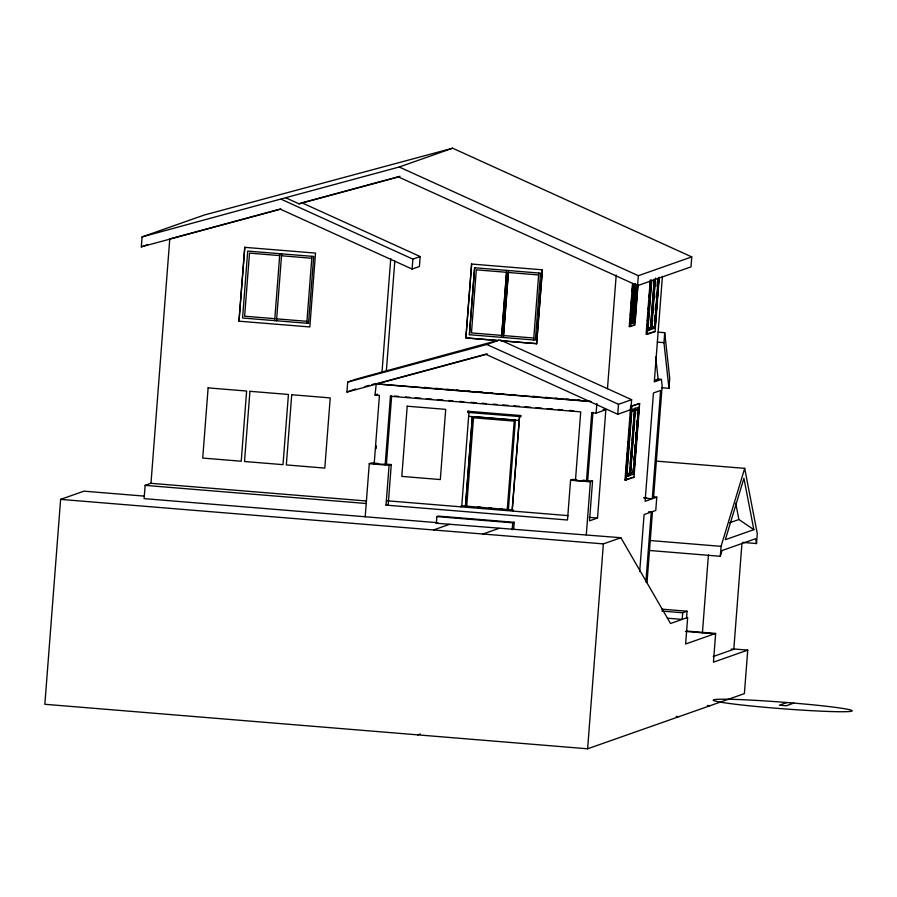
<?xml version="1.0" encoding="UTF-8"?>
<svg xmlns="http://www.w3.org/2000/svg" width="897" height="897" viewBox="0 0 897 897"><rect width="100%" height="100%" fill="white"/><g stroke="black" fill="none" stroke-linecap="round" stroke-linejoin="round"><path stroke-width="1.35" d="M144.451 496.131L83.959 491.164L60.615 499.382L44.85 704.28L587.613 748.793L744.387 693.628L747.739 650.112L734.531 649.024L713.16 656.548M299.049 203.843L301.964 202.812L420.166 256.553L419.404 266.499L412.104 269.066L280.469 209.225L141.322 246.854L142.085 236.909L204.269 215.022L452.637 148.207L691.755 256.901L690.993 266.858L637.565 285.65L398.447 176.956L299.049 203.843L285.605 197.732L142.085 236.909M366.492 500.986L150.976 483.315L145.135 485.367L144.114 498.631L437.792 522.716L436.334 523.231L620.892 537.729L670.53 623.505L687.663 617.472L685.622 644.001L715.66 633.439L713.451 662.177L747.728 650.112M150.976 483.36L169.78 238.916L280.683 208.923M238.972 321.193L244.78 247.292L238.972 321.193L309.835 326.957L315.52 253.1L244.657 247.337M274.874 318.67L244.612 316.215L249.512 253.111L279.673 255.6M279.819 253.683L274.673 320.61M276.511 320.767L281.669 253.829M308.512 323.413L313.715 256.464L247.707 251.082L242.56 318.009L308.568 323.391M630.871 409.637L617.741 414.257L486.096 354.416L346.948 392.056L347.711 382.1L356.468 379.027L498.642 340.21M365.202 516.762L369.284 463.704L371.47 462.93L378.074 463.48M385.172 464.792L390.442 396.261L391.664 395.835L386.383 464.366L374.172 463.895L379.442 395.364L375.047 395.005L376.258 383.815M376.112 448.691L376.325 445.921M382.01 372.12L390.756 258.437M386.383 370.573L394.815 261.061M386.024 505.123L389.085 465.33L391.271 464.556L388.21 504.349L386.024 505.123L567.509 520.002L570.57 480.209L572.757 479.447L576.715 479.772M412.104 269.066L412.878 259.121L420.166 256.553M436.312 523.545L436.85 516.594L438.308 516.089L514.205 522.312L513.667 529.252M497.723 340.524L465.823 337.9L471.631 263.998L466.059 336.465M469.4 334.716L474.614 267.755L540.566 273.17L535.363 340.12L469.4 334.716L474.67 267.743M467.696 411.275L520.731 415.524L520.641 416.623L467.606 412.385L467.931 411.185M469.03 411.275L461.764 505.785M466.709 506.2L473.515 417.767L514.216 421.108L507.231 509.597M501.524 337.317L506.67 270.389M501.726 335.377L506.581 272.296L476.318 269.829L471.463 332.922L501.67 335.4M503.363 337.474L508.509 270.535M503.52 336.061L508.464 271.914M508.386 509.664L515.394 420.088L473.885 416.679M512.243 509.978L519.542 416.533L512.176 510.001M512.905 509.989L512.647 511.155L512.905 509.989L461.215 505.74L461.125 506.85M512.209 529.768L512.736 522.816L514.205 522.312M536.563 343.708L542.371 269.806L536.686 343.663L500.492 340.748M586.459 481.308L591.728 412.766L592.939 412.34L587.67 480.87L586.459 481.308L575.459 480.4L580.729 411.869L390.442 396.261M586.29 534.747L590.372 481.835L592.558 481.061L589.497 520.854L597.514 518.04L605.856 409.705L603.098 409.481M591.728 412.766L596.124 413.136L596.875 403.459M607.471 388.704L616.217 275.031M587.613 748.793L603.378 543.896L620.892 537.729M617.741 414.257L618.504 404.312L631.634 399.692L630.546 413.73M638.036 284.854L634.93 325.073L629.257 326.575L632.564 283.575M630.098 318.267L629.761 323.839L634.953 322.438L637.845 284.82M630.412 315.486L631.062 305.731M631.376 302.951L631.925 294.586M632.228 291.805L632.777 283.441M630.535 315.385L631.062 308.445M631.387 304.274L631.925 297.333M632.351 291.783L632.878 284.842M630.456 321.092L630.243 323.884L632.419 323.122L635.412 284.158M630.883 315.52L631.544 308.478M631.869 304.318L632.396 297.378M632.71 291.839L633.248 286.278M630.4 326.665L633.708 283.665M630.815 323.929L633.921 283.53M634.941 284.08L631.937 323.077L632.777 323.2L635.782 284.192M632.295 323.155L635.3 284.203M633.013 321.675L634.941 320.991L629.997 322.315L633.013 321.675L635.895 284.203M633.887 320.991L634.101 318.211M634.639 311.248L635.065 305.675M635.491 300.103L635.816 295.92M636.455 287.567L636.668 284.775M634.471 320.958L637.24 284.865M634.583 321.003L637.363 284.786M637.565 285.65L638.339 275.704L691.755 256.901M624.985 480.063L630.669 406.206L639.639 403.549L633.955 477.406L624.985 480.063L631.499 477.765M626.14 470.903L626.588 463.917M627.003 459.746L627.44 452.761M627.855 448.59L628.304 441.604M628.831 436.043L629.268 429.058M629.683 424.886L630.12 417.901M626.274 471.744L626.7 466.249M627.227 459.399L627.541 455.284M628.068 448.422L628.494 442.939M629.021 436.088L629.335 431.973M629.862 425.111L630.288 419.628M626.51 472.338L626.947 466.754M627.485 459.78L627.799 455.598M628.337 448.635L628.763 443.051M629.201 437.478L629.627 431.894M630.165 424.92L630.49 420.738M631.017 413.764L631.342 409.581M626.14 480.153L631.813 406.296L639.639 403.549M633.854 474.076L639.113 407.059L631.914 409.637L626.768 476.565L633.966 473.997M626.061 474.479L629.402 473.313L634.74 410.265L630.916 411.398L634.257 410.221M630.322 464.007L631.925 443.084M632.138 440.304L632.789 431.928M633.002 429.147L634.392 411.017M634.885 408.337L630.21 475.309L635.087 408.27L634.414 417.049M630.187 471.9L630.613 466.418M630.826 463.671L631.454 455.452M631.667 452.705L632.407 443.107M632.62 440.36L633.248 432.13M633.461 429.394L634.201 419.785M635.424 410.232L630.569 473.313L633.91 472.136L638.765 409.054L634.941 410.187L638.765 409.054M632.811 472.584L633.136 468.402M633.775 460.038L634.101 455.844M634.639 448.881L634.953 444.699M635.491 437.725L635.928 432.141M636.455 425.167L636.78 420.985M637.318 414.022L637.644 409.828M630.086 473.28L633.428 472.102L638.283 409.01M633.697 471.16L638.529 408.415M650.28 279.864L646.098 334.211L647.253 334.301L655.068 331.554L659.25 277.207M658.936 277.935L655.079 328.134L646.737 330.612L647.163 325.039M648.127 312.492L647.488 320.857L648.116 313.894M648.34 309.7L648.991 301.336M649.843 290.18L649.305 297.154L649.832 291.581M650.168 285.997L650.493 281.815M646.827 330.623L647.152 326.441M648.441 309.712L648.98 302.738M650.269 285.997L650.583 281.815M647.813 320.397L648.127 316.282M648.654 309.431L649.08 303.937M649.607 297.086L649.921 292.971M650.448 286.109L650.874 280.626M647.522 327.876L647.309 330.668L650.572 329.3M648.06 320.902L648.385 316.719M649.024 308.355L649.35 304.173M649.888 297.199L650.202 293.016M650.74 286.042L651.065 281.86M647.253 334.301L651.435 279.954M647.881 330.713L651.749 280.514M648.296 328.235L650.516 327.45L654.216 279.449M651.11 322.337L651.648 315.363M651.861 312.571L653.476 291.66M653.689 288.868L654.328 280.503M654.698 279.494L651.334 329.457L655.191 279.259M651.525 323.301L652.153 315.082M652.366 312.335L652.994 304.105M653.207 301.358L653.947 291.76M654.16 289.025L654.788 280.795M655.483 278.092L651.682 327.461L655.023 326.284L651.2 327.416M654.362 321.148L654.788 315.576M655.214 309.992L655.64 304.419M656.178 297.445L656.503 293.263M657.041 286.289L657.467 280.716M654.541 326.25L658.241 278.249M655.135 321.126L658.465 277.902M654.967 328.212L658.835 278.014M639.696 571.591L644.091 514.553L655.763 510.449L656.783 497.185L653.991 496.949M662.412 276.411L654.294 381.909L661.437 379.397L662.154 385.867L653.498 498.34L656.783 497.185M661.975 387.739L668.96 388.311L663.959 342.654L664.722 332.709L658.118 332.17M645.885 581.839L651.256 512.03L648.509 511.806M652.276 498.766L660.618 390.442L653.442 392.964L645.111 501.288L652.276 498.766L644.035 498.093M646.995 582.815L652.478 511.604M668.96 388.311L669.723 378.366L664.722 332.709M686.575 617.865L687.08 611.227L682.707 612.763L682.202 619.401L667.346 618.179M702.396 633.181L708.406 555.03M649.193 550.455L720.291 556.286L721.065 546.34L744.689 468.357L656.851 461.148M741.965 543.223L733.802 649.282L731.167 649.069M742.581 542.393L756.53 543.537L757.292 533.592L744.689 468.357M720.291 556.286L722.04 550.534L755.599 538.727L756.53 543.537M141.322 246.854L147.803 244.578M285.605 197.732L399.21 166.999L452.637 148.207M281.512 255.757L311.674 258.258M311.943 256.284L306.785 323.223M276.612 318.861L306.875 321.317M508.307 272.475L538.525 274.953M538.783 272.991L533.637 339.929M465.823 337.9L496.467 340.367M503.464 335.568L533.726 338.023M346.948 392.056L355.705 388.973M347.711 382.1L486.858 344.47L499.988 339.851L631.634 399.692M375.047 395.005L377.48 394.142M630.692 323.469L632.755 322.752M629.257 326.575L633.787 324.983M647.656 328.672L650.516 327.45M646.737 330.612L651.457 328.952M647.41 333.751L655.068 331.554M374.172 463.895L378.13 463.693M520.731 415.524L520.641 416.623M654.563 380.384L658.14 379.117L661.437 379.397M596.124 413.136L605.856 409.705M433.486 529.959L449.532 524.308M575.459 480.4L576.67 479.973M626.543 474.524L629.402 473.313M626.958 476.038L629.459 475.163M626.196 476.52L629.941 475.197M482.978 534.018L499.035 528.367M729.754 522.727L738.893 519.52L753.85 529.656L725.325 539.702L743.916 478.303L753.85 529.656M417.722 734.867L420.188 733.993M786.938 702.53L779.336 705.199L786.232 705.771L793.834 703.091M301.964 202.812L400.017 176.294M365.113 386.428L369.149 385.34M371.829 384.611L375.865 383.524M377.615 383.456L487.161 353.822M471.508 264.043L542.371 269.806M657.355 342.116L663.959 342.654M502.017 340.815L536.686 343.663M424.303 387.392L427.095 387.616M435.449 388.3L438.229 388.536M446.583 389.22L449.363 389.444M456.326 390.016L459.107 390.24M467.46 390.924L470.252 391.159M478.606 391.843L482.777 392.18M489.74 392.751L492.52 392.987M500.874 393.671L503.666 393.895M512.019 394.579L514.8 394.815M532.896 396.295L537.079 396.642M545.432 397.326L548.213 397.55M555.176 398.122L557.956 398.346M566.31 399.03L569.09 399.266M577.444 399.95L580.236 400.174M377.648 383.927L590.394 401.374M375.899 383.95L591.415 401.621M630.669 406.206L631.813 406.296M630.77 409.537L631.914 409.637M394.433 396.059L398.604 396.407M405.545 396.979L409.716 397.315M415.266 397.775L420.828 398.223M426.378 398.683L431.939 399.143M437.489 399.591L443.051 400.051M448.601 400.511L452.772 400.847M459.713 401.419L463.884 401.755M470.824 402.327L476.385 402.787M481.936 403.235L486.107 403.583M493.047 404.155L497.218 404.491M502.769 404.951L508.33 405.399M513.88 405.859L519.441 406.319M524.992 406.767L530.553 407.227M536.103 407.687L541.665 408.135M547.215 408.595L552.776 409.043M558.326 409.503L562.497 409.851M569.438 410.411L573.609 410.759M468.537 416.298L519.128 420.446M632.8 477.305L633.955 477.406M385.99 464.13L391.271 464.556M583.319 480.31L592.558 481.061M582.164 480.422L587.67 480.87M369.284 463.704L389.085 465.33M570.57 480.209L590.372 481.835M643.867 497.543L646.625 497.768M477.933 506.962L480.646 507.175M488.787 507.848L491.5 508.072M499.64 508.734L502.354 508.958M387.56 500.818L568.317 515.64M589.172 517.356L597.514 518.04M145.135 485.367L366.223 503.497M436.85 516.594L512.736 522.816M649.955 540.51L721.065 546.34M60.615 499.382L603.378 543.896M661.964 609.164L687.08 611.227M661.807 611.059L682.707 612.763M686.452 631.039L715.66 633.439M685.375 631.421L714.561 633.82M707.464 705.479L710.099 705.692M676.181 716.423L678.973 716.647M399.21 166.999L638.339 275.704M281.232 199.269L412.878 259.121M486.858 344.47L618.504 404.312M735.731 503.139L738.893 519.52M655.718 357.028L658.14 379.117M208.126 387.885L202.722 458.075L241.226 461.226L246.619 391.036L208.126 387.885M249.927 391.305L244.522 461.507L283.015 464.657L288.419 394.467L249.927 391.305M291.716 394.736L286.322 464.926L324.815 468.088L330.219 397.898L291.716 394.736M407.216 406.206L401.811 476.397L440.315 479.559L445.708 409.368L407.216 406.206M472.383 416.612L465.487 506.143L472.383 416.612M790.403 702.799L781.343 702.082A69.585 3.274 4.4 0 0 720.526 702.16A69.585 3.274 4.4 0 0 836.845 711.691A69.585 3.274 4.4 0 0 799.339 703.562L790.403 702.799"/></g></svg>
